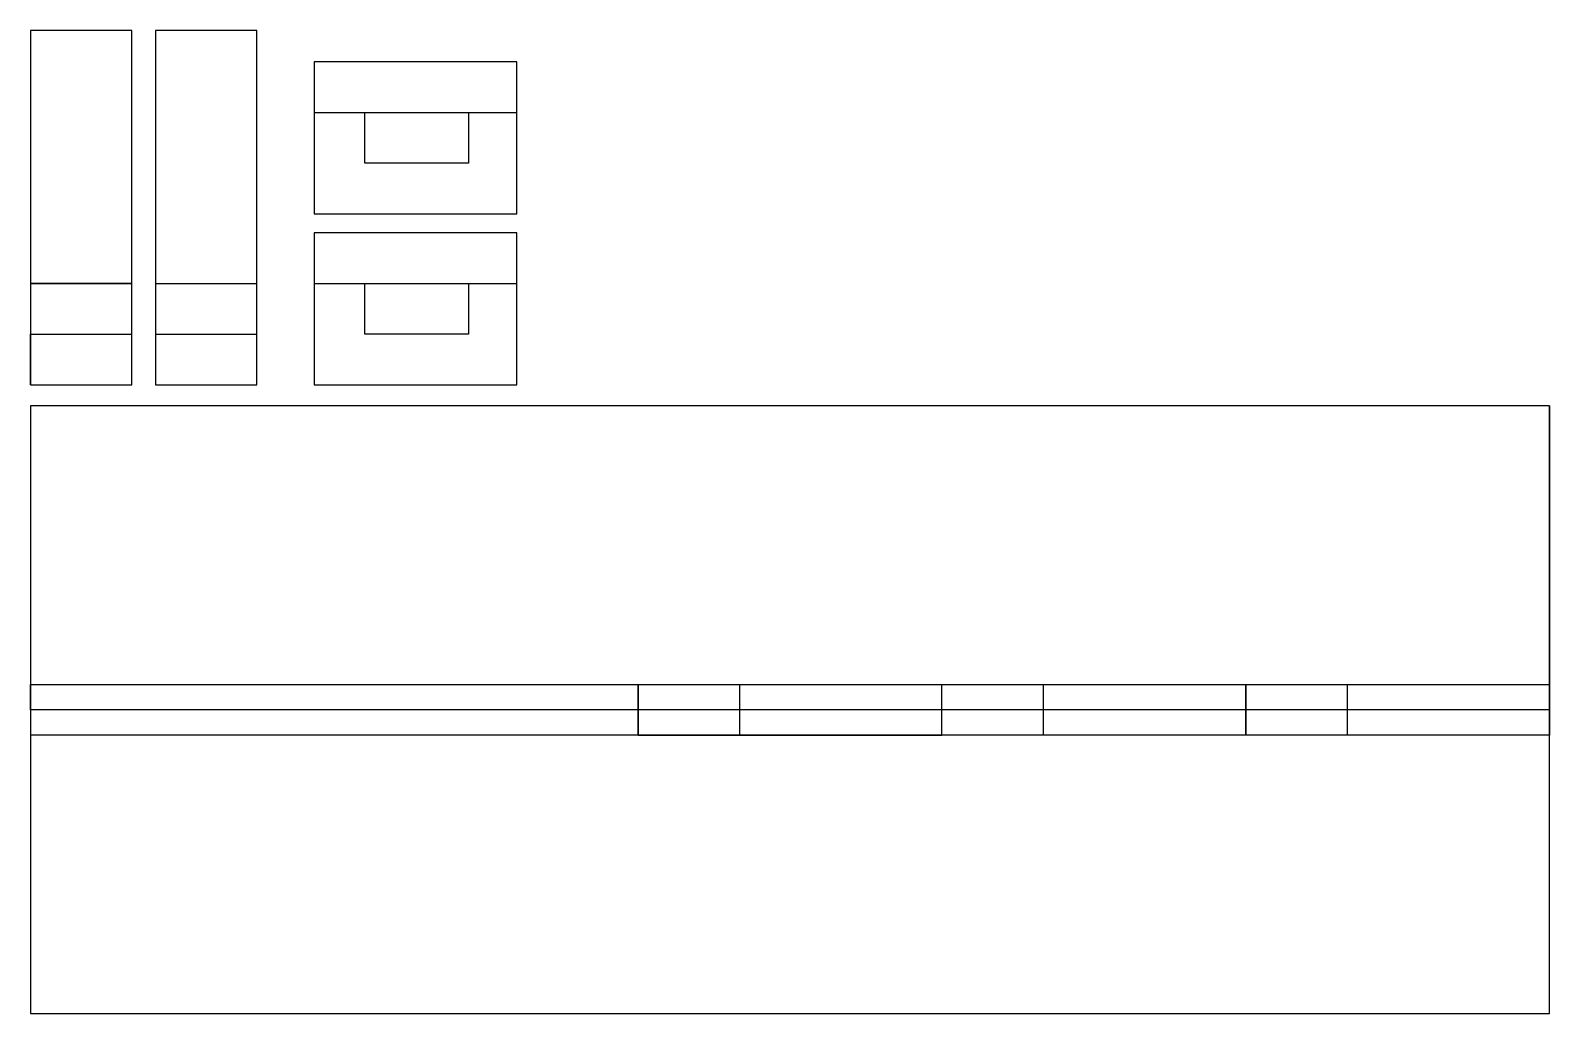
# Model space of a CAD drawing. Header units: millimetres. Extents: x 0 to 150, y 0 to 97.
import ezdxf

# ---------------------------------------------------------------- set-up
doc = ezdxf.new("R2010")
doc.units = ezdxf.units.MM

msp = doc.modelspace()

# ---------------------------------------------------------------- linework, layer by layer
at = {"color": 32, "true_color": 0xcd6928}
for p, q in [((28.03, 93.98), (28.03, 88.98)), ((28.03, 88.98), (33.03, 88.98)), ((33.03, 88.98), (43.03, 88.98)), ((43.03, 88.98), (48.03, 88.98)), ((28.03, 77.08), (28.03, 72.08)), ((10, 72.08), (0, 72.08)), ((10, 67.08), (10, 72.08)), ((28.03, 72.08), (33.03, 72.08)), ((33.03, 72.08), (43.03, 72.08)), ((43.03, 72.08), (48.03, 72.08)), ((0, 62.08), (0, 67.08)), ((0, 67.08), (10, 67.08)), ((150, 60), (150, 30)), ((0, 30), (0, 32.5)), ((0, 32.5), (150, 32.5)), ((150, 32.5), (150, 27.5)), ((150, 30), (0, 30)), ((150, 27.5), (0, 27.5))]:
    msp.add_line(p, q, dxfattribs=at)
at = {"color": 219, "true_color": 0x642165}
for p, q in [((0, 72.08), (10, 72.08)), ((12.35, 72.08), (22.35, 72.08)), ((0, 67.08), (10, 67.08)), ((12.35, 67.08), (22.35, 67.08))]:
    msp.add_line(p, q, dxfattribs=at)
at = {"color": 40, "true_color": 0xf8d731}
for p, q in [((0, 32.5), (60, 32.5)), ((60, 32.5), (60, 27.5)), ((90, 27.5), (90, 32.5)), ((90, 32.5), (120, 32.5)), ((120, 32.5), (120, 27.5)), ((60, 27.5), (90, 27.5))]:
    msp.add_line(p, q, dxfattribs=at)
for points in [[(0, 62.08), (10, 62.08), (10, 97.08), (0, 97.08)], [(12.35, 62.08), (22.35, 62.08), (22.35, 97.08), (12.35, 97.08)], [(28.03, 78.98), (48.03, 78.98), (48.03, 93.98), (28.03, 93.98)], [(33.03, 88.98), (43.26, 88.98), (43.26, 83.98), (33.03, 83.98)], [(28.03, 62.08), (48.03, 62.08), (48.03, 77.08), (28.03, 77.08)], [(33.03, 72.08), (43.26, 72.08), (43.26, 67.08), (33.03, 67.08)], [(0, 0), (150, 0), (150, 60), (0, 60)], [(60, 32.5), (70, 32.5), (70, 27.5), (60, 27.5)], [(90, 32.5), (100, 32.5), (100, 27.5), (90, 27.5)], [(120, 32.5), (130, 32.5), (130, 27.5), (120, 27.5)]]:
    msp.add_lwpolyline(points, close=True)

doc.saveas('drawing.dxf')
